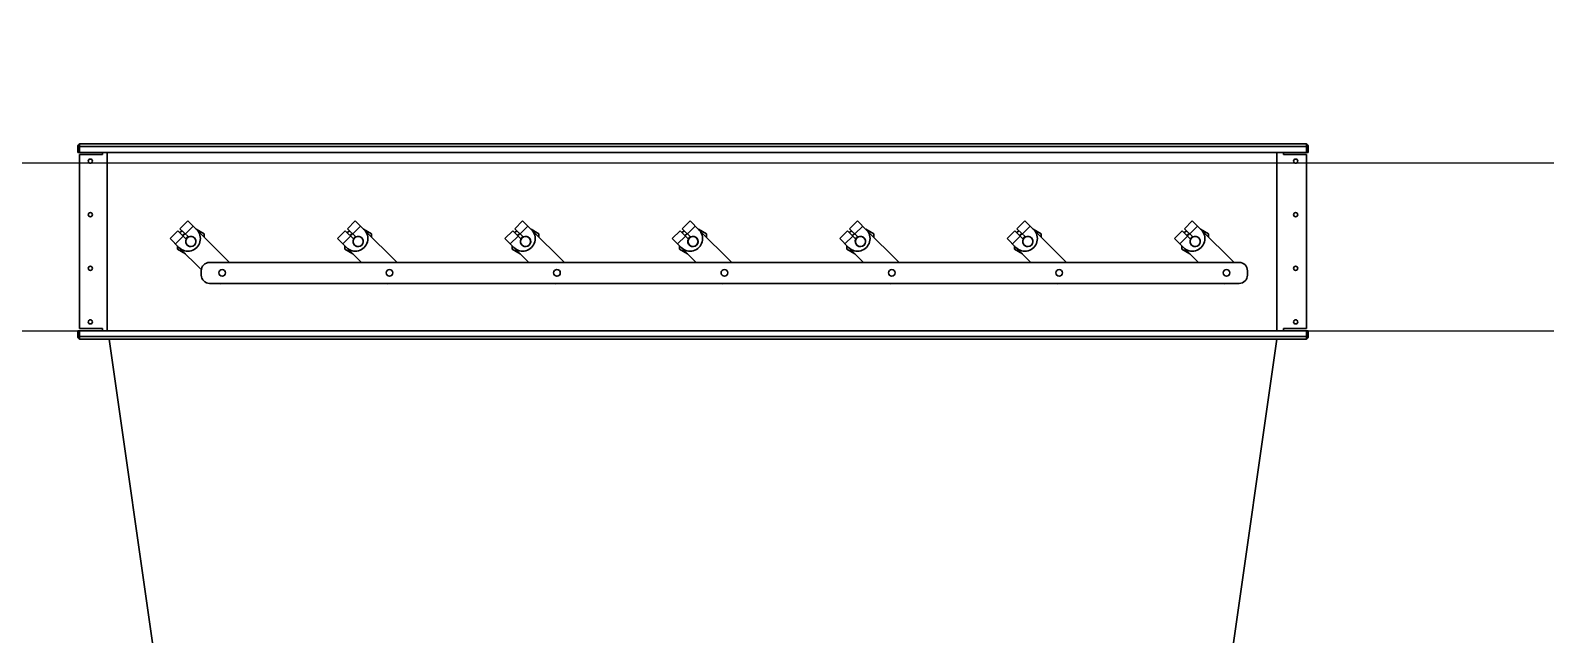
# Model space of a CAD drawing. Header units: millimetres. Extents: x -379292 to 1221486, y 92049 to 447512.
# Drawn here: x 353552 to 355363, y 213556 to 214278 of the extents above; entities that cross this region are included whole.
import ezdxf

# ---------------------------------------------------------------- set-up
doc = ezdxf.new("R2010")
doc.units = ezdxf.units.MM
doc.layers.add('05_WALL', color=3, linetype='Continuous')
doc.layers.add('_Systemair', color=3, linetype='Continuous', lineweight=30)
doc.layers.add('_Systemair Ventilation Equipments', color=7, linetype='Continuous', lineweight=30)

# ---------------------------------------------------------------- blocks, each defined once
blk = doc.blocks.new('GDD 1250')
at = {"layer": '_Systemair Ventilation Equipments', "color": 8, "linetype": 'Continuous'}
for p, q in [((12625.02, 1429.51), (12625.02, 1282.91)), ((12625.02, 1429.51), (12626.02, 1429.51)), ((12625.32, 1429.71), (12625.32, 1429.51)), ((12626.02, 1429.71), (12625.32, 1429.71)), ((12625.32, 1429.51), (12625.32, 1282.91)), ((12626.02, 1429.71), (12626.02, 1429.51)), ((12626.02, 1429.51), (12626.02, 1282.91)), ((12626.27, 1429.51), (12626.27, 1426.75)), ((12626.27, 1429.51), (12647.07, 1429.51)), ((12647.07, 1429.51), (12647.07, 1426.75)), ((12647.32, 1429.71), (12647.32, 1429.51)), ((12648.02, 1429.71), (12647.32, 1429.71)), ((12647.32, 1429.51), (12647.32, 1282.91)), ((12647.32, 1429.51), (12648.32, 1429.51)), ((12648.02, 1429.71), (12648.02, 1429.51)), ((12648.02, 1429.51), (12648.02, 1282.91)), ((12648.32, 1429.51), (12648.32, 1282.91)), ((12626.02, 1426.75), (12626.27, 1426.75)), ((12647.32, 1426.75), (12647.07, 1426.75)), ((12647.32, 1425.96), (12626.02, 1425.96)), ((12639.17, 1421.46), (12639.17, 1298.46)), ((12640.67, 1422.46), (12640.17, 1422.46)), ((12641.67, 1298.46), (12641.67, 1421.46)), ((12639.15, 1420.81), (12635.26, 1416.92)), ((12635.75, 1417.81), (12635.2, 1416.86)), ((12636.15, 1417.81), (12635.75, 1417.81)), ((12634.2, 1415.86), (12635.26, 1416.92)), ((12634.2, 1415.86), (12635.14, 1414.92)), ((12634.83, 1416.49), (12635.77, 1415.56)), ((12635.14, 1414.92), (12636.13, 1415.92)), ((12637.38, 1414.8), (12639.17, 1416.59)), ((12635.38, 1414.67), (12636.38, 1415.67)), ((12635.38, 1414.67), (12636.32, 1413.74)), ((12635.41, 1415.2), (12635.59, 1414.88)), ((12636.02, 1415.31), (12636.96, 1414.37)), ((12636.32, 1413.74), (12637.38, 1414.8)), ((12637.19, 1414.61), (12637.6, 1414.61)), ((12637.6, 1414.61), (12638.15, 1415.56)), ((12639.15, 1400.81), (12635.26, 1396.92)), ((12635.75, 1397.81), (12635.2, 1396.86)), ((12636.15, 1397.81), (12635.75, 1397.81)), ((12634.2, 1395.86), (12635.26, 1396.92)), ((12634.83, 1396.49), (12635.77, 1395.56)), ((12635.14, 1394.92), (12636.13, 1395.92)), ((12637.38, 1394.8), (12639.17, 1396.59)), ((12634.2, 1395.86), (12635.14, 1394.92)), ((12635.38, 1394.67), (12636.38, 1395.67)), ((12635.38, 1394.67), (12636.32, 1393.74)), ((12635.41, 1395.2), (12635.59, 1394.88)), ((12636.02, 1395.31), (12636.96, 1394.37)), ((12636.32, 1393.74), (12637.38, 1394.8)), ((12637.19, 1394.61), (12637.6, 1394.61)), ((12637.6, 1394.61), (12638.15, 1395.56)), ((12639.15, 1380.81), (12635.26, 1376.92)), ((12635.75, 1377.81), (12635.2, 1376.86)), ((12636.15, 1377.81), (12635.75, 1377.81)), ((12634.2, 1375.86), (12635.26, 1376.92)), ((12634.83, 1376.49), (12635.77, 1375.56)), ((12637.38, 1374.8), (12639.17, 1376.59)), ((12634.2, 1375.86), (12635.14, 1374.92)), ((12635.14, 1374.92), (12636.13, 1375.92)), ((12635.38, 1374.67), (12636.38, 1375.67)), ((12635.38, 1374.67), (12636.32, 1373.74)), ((12635.41, 1375.2), (12635.59, 1374.88)), ((12636.02, 1375.31), (12636.96, 1374.37)), ((12636.32, 1373.74), (12637.38, 1374.8)), ((12637.19, 1374.61), (12637.6, 1374.61)), ((12637.6, 1374.61), (12638.15, 1375.56)), ((12639.15, 1360.81), (12635.26, 1356.92)), ((12634.2, 1355.86), (12635.26, 1356.92)), ((12634.83, 1356.49), (12635.77, 1355.56)), ((12635.75, 1357.81), (12635.2, 1356.86)), ((12636.15, 1357.81), (12635.75, 1357.81)), ((12637.38, 1354.8), (12639.17, 1356.59)), ((12634.2, 1355.86), (12635.14, 1354.92)), ((12635.14, 1354.92), (12636.13, 1355.92)), ((12635.38, 1354.67), (12636.38, 1355.67)), ((12635.38, 1354.67), (12636.32, 1353.74)), ((12635.41, 1355.2), (12635.59, 1354.88)), ((12636.02, 1355.31), (12636.96, 1354.37)), ((12636.32, 1353.74), (12637.38, 1354.8)), ((12637.19, 1354.61), (12637.6, 1354.61)), ((12637.6, 1354.61), (12638.15, 1355.56)), ((12639.15, 1340.81), (12635.26, 1336.92)), ((12634.2, 1335.86), (12635.26, 1336.92)), ((12634.83, 1336.49), (12635.77, 1335.56)), ((12635.75, 1337.81), (12635.2, 1336.86)), ((12636.15, 1337.81), (12635.75, 1337.81)), ((12637.38, 1334.8), (12639.17, 1336.59)), ((12634.2, 1335.86), (12635.14, 1334.92)), ((12635.14, 1334.92), (12636.13, 1335.92)), ((12635.38, 1334.67), (12636.38, 1335.67)), ((12635.38, 1334.67), (12636.32, 1333.74)), ((12635.41, 1335.2), (12635.59, 1334.88)), ((12636.02, 1335.31), (12636.96, 1334.37)), ((12636.32, 1333.74), (12637.38, 1334.8)), ((12637.19, 1334.61), (12637.6, 1334.61)), ((12637.6, 1334.61), (12638.15, 1335.56)), ((12639.15, 1320.81), (12635.26, 1316.92)), ((12634.2, 1315.86), (12635.26, 1316.92)), ((12634.83, 1316.49), (12635.77, 1315.56)), ((12635.75, 1317.81), (12635.2, 1316.86)), ((12636.15, 1317.81), (12635.75, 1317.81)), ((12637.38, 1314.8), (12639.17, 1316.59)), ((12634.2, 1315.86), (12635.14, 1314.92)), ((12635.14, 1314.92), (12636.13, 1315.92)), ((12635.38, 1314.67), (12636.38, 1315.67)), ((12635.38, 1314.67), (12636.32, 1313.74)), ((12635.41, 1315.2), (12635.59, 1314.88)), ((12636.02, 1315.31), (12636.96, 1314.37)), ((12636.32, 1313.74), (12637.38, 1314.8)), ((12637.19, 1314.61), (12637.6, 1314.61)), ((12637.6, 1314.61), (12638.15, 1315.56)), ((12639.15, 1300.81), (12635.26, 1296.92)), ((12634.2, 1295.86), (12635.26, 1296.92)), ((12634.83, 1296.49), (12635.77, 1295.56)), ((12635.75, 1297.81), (12635.2, 1296.86)), ((12636.15, 1297.81), (12635.75, 1297.81)), ((12637.38, 1294.8), (12640.05, 1297.47)), ((12640.17, 1297.46), (12640.67, 1297.46)), ((12634.2, 1295.86), (12635.14, 1294.92)), ((12635.14, 1294.92), (12636.13, 1295.92)), ((12635.38, 1294.67), (12636.38, 1295.67)), ((12635.38, 1294.67), (12636.32, 1293.74)), ((12635.41, 1295.2), (12635.59, 1294.88)), ((12636.02, 1295.31), (12636.96, 1294.37)), ((12636.32, 1293.74), (12637.38, 1294.8)), ((12637.19, 1294.61), (12637.6, 1294.61)), ((12637.6, 1294.61), (12638.15, 1295.56)), ((12647.32, 1286.21), (12626.02, 1286.21)), ((12626.02, 1285.67), (12626.27, 1285.67)), ((12626.27, 1282.91), (12626.27, 1285.67)), ((12647.32, 1285.67), (12647.07, 1285.67)), ((12647.07, 1282.91), (12647.07, 1285.67)), ((12625.02, 1282.91), (12626.02, 1282.91)), ((12625.32, 1282.71), (12625.32, 1282.91)), ((12625.32, 1282.71), (12626.02, 1282.71)), ((12626.02, 1282.71), (12626.02, 1282.91)), ((12626.27, 1282.91), (12647.07, 1282.91)), ((12647.32, 1282.91), (12648.32, 1282.91)), ((12647.32, 1282.71), (12647.32, 1282.91)), ((12647.32, 1282.71), (12648.02, 1282.71)), ((12648.02, 1282.71), (12648.02, 1282.91))]:
    blk.add_line(p, q, dxfattribs=at)
for centre, radius in [((12627.07, 1428.21), 0.25), ((12633.47, 1428.21), 0.25), ((12639.87, 1428.21), 0.25), ((12646.27, 1428.21), 0.25), ((12640.42, 1419.96), 0.4), ((12636.67, 1416.21), 0.6), ((12640.42, 1399.96), 0.4), ((12636.67, 1396.21), 0.6), ((12640.42, 1379.96), 0.4), ((12636.67, 1376.21), 0.6), ((12640.42, 1359.96), 0.4), ((12636.67, 1356.21), 0.6), ((12640.42, 1339.96), 0.4), ((12636.67, 1336.21), 0.6), ((12640.42, 1319.96), 0.4), ((12636.67, 1316.21), 0.6), ((12640.42, 1299.96), 0.4), ((12636.67, 1296.21), 0.6), ((12627.07, 1284.21), 0.25), ((12633.47, 1284.21), 0.25), ((12639.87, 1284.21), 0.25), ((12646.27, 1284.21), 0.25)]:
    blk.add_circle(centre, radius, dxfattribs=at)
for centre, radius, start, end in [((12625.32, 1429.41), 0.3, 90, 160.7025), ((12648.02, 1429.41), 0.3, 19.2975, 90), ((12640.17, 1421.46), 1, 90, 180), ((12640.67, 1421.46), 1, 0, 90), ((12640.21, 1419.75), 1.5, 133.8159, 135), ((12640.21, 1419.75), 1.5, 347.1742, 12.816), ((12636.32, 1415.86), 1.5, 315, 135), ((12636.67, 1416.21), 0.615, 241.5321, 208.4679), ((12636.67, 1416.21), 0.65, 209.3769, 240.6232), ((12636.67, 1416.21), 1.2, 216.6085, 233.3915), ((12636.67, 1416.21), 1.15, 216.2379, 233.7561), ((12640.21, 1399.75), 1.5, 133.8159, 135), ((12640.21, 1399.75), 1.5, 347.1742, 12.816), ((12636.32, 1395.86), 1.5, 315, 135), ((12636.67, 1396.21), 0.615, 241.5321, 208.4679), ((12636.67, 1396.21), 1.2, 216.6085, 233.3915), ((12636.67, 1396.21), 1.15, 216.2379, 233.7561), ((12636.67, 1396.21), 0.65, 209.3769, 240.6232), ((12640.21, 1379.75), 1.5, 133.8159, 135), ((12640.21, 1379.75), 1.5, 347.1742, 12.816), ((12636.32, 1375.86), 1.5, 315, 135), ((12636.67, 1376.21), 0.615, 241.5321, 208.4679), ((12636.67, 1376.21), 1.2, 216.6085, 233.3915), ((12636.67, 1376.21), 1.15, 216.2379, 233.7561), ((12636.67, 1376.21), 0.65, 209.3769, 240.6232), ((12640.21, 1359.75), 1.5, 133.8159, 135), ((12640.21, 1359.75), 1.5, 347.1742, 12.816), ((12636.32, 1355.86), 1.5, 315, 135), ((12636.67, 1356.21), 0.615, 241.5321, 208.4679), ((12636.67, 1356.21), 1.2, 216.6085, 233.3915), ((12636.67, 1356.21), 1.15, 216.2379, 233.7561), ((12636.67, 1356.21), 0.65, 209.3769, 240.6232), ((12640.21, 1339.75), 1.5, 133.8159, 135), ((12640.21, 1339.75), 1.5, 347.1742, 12.816), ((12636.32, 1335.86), 1.5, 315, 135), ((12636.67, 1336.21), 0.615, 241.5321, 208.4679), ((12636.67, 1336.21), 1.2, 216.6085, 233.3915), ((12636.67, 1336.21), 1.15, 216.2379, 233.7561), ((12636.67, 1336.21), 0.65, 209.3769, 240.6232), ((12640.21, 1319.75), 1.5, 133.8159, 135), ((12640.21, 1319.75), 1.5, 347.1742, 12.816), ((12636.32, 1315.86), 1.5, 315, 135), ((12636.67, 1316.21), 0.615, 241.5321, 208.4679), ((12636.67, 1316.21), 1.2, 216.6085, 233.3915), ((12636.67, 1316.21), 1.15, 216.2379, 233.7561), ((12636.67, 1316.21), 0.65, 209.3769, 240.6232), ((12640.21, 1299.75), 1.5, 133.8159, 135), ((12640.21, 1299.75), 1.5, 347.1742, 12.816), ((12640.17, 1298.46), 1, 180, 270), ((12640.67, 1298.46), 1, 270, 0), ((12636.32, 1295.86), 1.5, 315, 135), ((12636.67, 1296.21), 0.615, 241.5321, 208.4679), ((12636.67, 1296.21), 1.2, 216.6085, 233.3915), ((12636.67, 1296.21), 1.15, 216.2379, 233.7561), ((12636.67, 1296.21), 0.65, 209.3769, 240.6232), ((12625.32, 1283.01), 0.3, 199.2975, 270), ((12648.02, 1283.01), 0.3, 270, 340.7025)]:
    blk.add_arc(centre, radius, start, end, dxfattribs=at)
blk = doc.blocks.new('red1250')
at = {"layer": '_Systemair', "color": 8}
for p, q in [((15507.5, 2064.58), (15507.5, 2071.83)), ((15507.5, 2071.83), (15558.25, 2064.58)), ((15507.5, 2064.58), (15507.5, 1939.58)), ((15558.25, 2064.58), (15558.25, 1939.58)), ((15507.5, 1939.58), (15507.5, 1932.33)), ((15507.5, 1932.33), (15558.25, 1939.58))]:
    blk.add_line(p, q, dxfattribs=at)
blk = doc.blocks.new('OtoParkBodrumKatMimari')
at = {"layer": '05_WALL', "color": 8, "flags": 128}
for points in [[(71500, 116100), (71500, 116600), (76550, 116600), (76550, 113300), (71500, 113300)], [(71500, 113100), (76550, 113100), (76550, 107000), (71500, 107000), (71500, 107500)]]:
    blk.add_lwpolyline(points, dxfattribs=at)
at = {"layer": '_Systemair', "color": 7, "xscale": 10, "yscale": 10, "zscale": 10, "rotation": 270}
blk.add_blockref('red1250', (53195.7, 268165), dxfattribs=at)
at = {"layer": '_Systemair Ventilation Equipments', "xscale": 10, "yscale": 10, "zscale": 10, "rotation": 270}
blk.add_blockref('GDD 1250', (59654.4, 239573.2), dxfattribs=at)

msp = doc.modelspace()

# ---------------------------------------------------------------- block references
at = {"color": 8}
msp.add_blockref('OtoParkBodrumKatMimari', (281127.6, 100818.8), dxfattribs=at)

doc.saveas('drawing.dxf')
